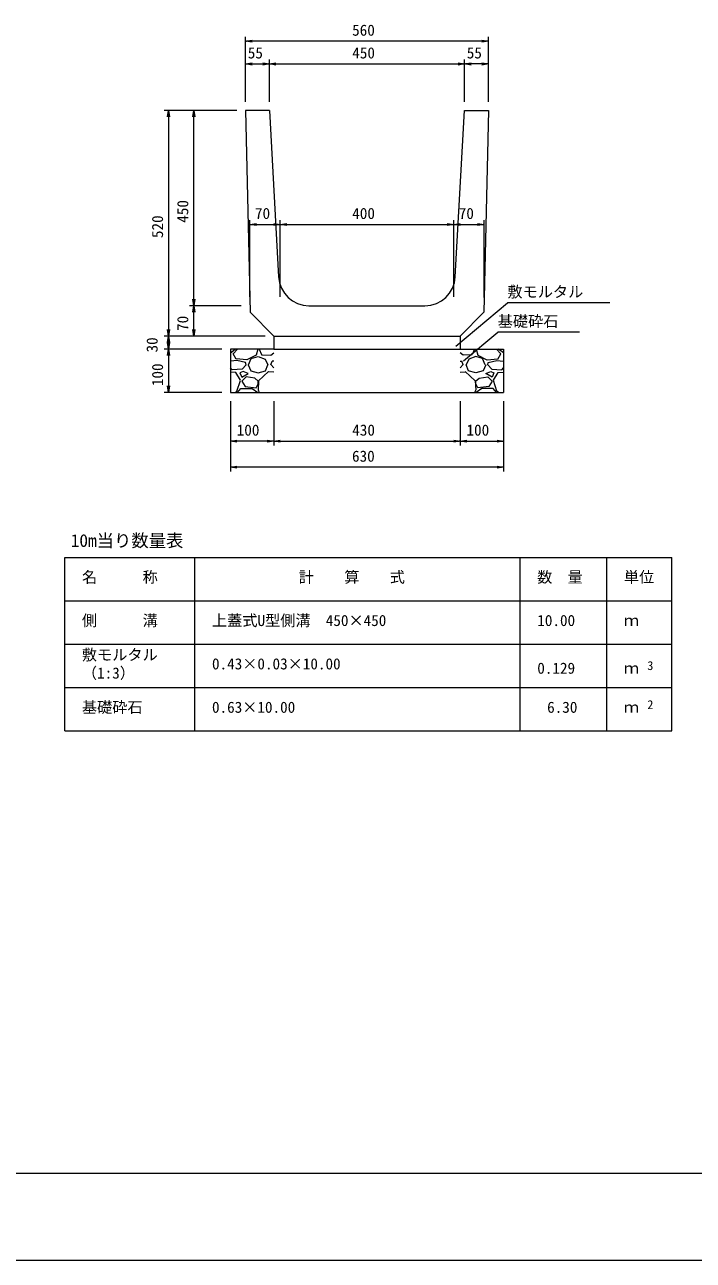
# Model space of a CAD drawing. Units: millimetres, scale not verified, with parts at other scales. Extents: x 0 to 84100, y 0 to 59400.
# Drawn here: x 50171 to 65592, y 0 to 28475 of the extents above; entities that cross this region are included whole.
import ezdxf
from ezdxf.enums import TextEntityAlignment as Align

# ---------------------------------------------------------------- set-up
doc = ezdxf.new("R2010")
doc.units = ezdxf.units.MM
doc.header["$LTSCALE"] = 100
for name, color, linetype, lineweight in [('D-MTR-FRAM（材料表図枠）', 2, 'Continuous', 18), ('D-STR-DIM（寸法）', 7, 'Continuous', 18), ('D-STR-HTXT（旗揚げ）', 7, 'Continuous', 18), ('D-STR-STRn（構造物）', 7, 'Continuous', 18), ('D-STR（構造物外形線）', 1, 'Continuous', 18), ('D-TTL(外枠）', 2, 'Continuous', 18), ('DEFPOINTS_2', 8, 'Continuous', 18)]:
    doc.layers.add(name, color=color, linetype=linetype, lineweight=lineweight)
for name, color, linetype in [('D-MTR-TXT(文字列）', 7, 'Continuous'), ('D-MTR（材料表タイトル）', 7, 'Continuous'), ('D-STR-TXT（文字）', 7, 'Continuous')]:
    doc.layers.add(name, color=color, linetype=linetype)
doc.styles.add('ＭＳ ゴシック', font='')
doc.styles.get('ＭＳ ゴシック').set_extended_font_data('MS Gothic')

msp = doc.modelspace()

# ---------------------------------------------------------------- linework, layer by layer
at = {"layer": 'D-MTR-FRAM（材料表図枠）'}
for p, q in [((51098.3, 16200), (65098.3, 16200)), ((51098.3, 12200), (51098.3, 16200)), ((54098.3, 12200), (54098.3, 16200)), ((61598.3, 12200), (61598.3, 16200)), ((63598.3, 13000), (63598.3, 16200)), ((63598.3, 12200), (63598.3, 16200)), ((65098.3, 12200), (65098.3, 16200)), ((51098.3, 15200), (65098.3, 15200)), ((51098.3, 14200), (65098.3, 14200)), ((51098.3, 13200), (65098.3, 13200)), ((51098.3, 12200), (65098.3, 12200))]:
    msp.add_line(p, q, dxfattribs=at)
at = {"layer": 'D-STR-DIM（寸法）'}
for p, q in [((55265.1, 26700), (55265.1, 28194.5)), ((60865.1, 26700), (60865.1, 28194.5)), ((55265.1, 28094.5), (55415.1, 28119.5)), ((55265.1, 28094.5), (55285.1, 28094.5)), ((55415.1, 28069.5), (55265.1, 28094.5)), ((60845.1, 28094.5), (55285.1, 28094.5)), ((60715.1, 28119.5), (60865.1, 28094.5)), ((60865.1, 28094.5), (60715.1, 28069.5)), ((60865.1, 28094.5), (60845.1, 28094.5)), ((55265.1, 26700), (55265.1, 27670.4)), ((55815.1, 26700), (55815.1, 27670.4)), ((55815.1, 26700), (55815.1, 27670.4)), ((60315.1, 26700), (60315.1, 27670.4)), ((60316.7, 26730.5), (60316.7, 27670.4)), ((60865.1, 26700), (60865.1, 27670.4)), ((55265.1, 27570.4), (55415.1, 27595.4)), ((55265.1, 27570.4), (55285.1, 27570.4)), ((55415.1, 27545.4), (55265.1, 27570.4)), ((55285.1, 27570.4), (55795.1, 27570.4)), ((55665.1, 27595.4), (55815.1, 27570.4)), ((55815.1, 27570.4), (55665.1, 27545.4)), ((55815.1, 27570.4), (55795.1, 27570.4)), ((55815.1, 27570.4), (55965.1, 27595.4)), ((55815.1, 27570.4), (55835.1, 27570.4)), ((55965.1, 27545.4), (55815.1, 27570.4)), ((55835.1, 27570.4), (60295.1, 27570.4)), ((60165.1, 27595.4), (60315.1, 27570.4)), ((60315.1, 27570.4), (60165.1, 27545.4)), ((60315.1, 27570.4), (60295.1, 27570.4)), ((60316.7, 27570.4), (60466.7, 27595.4)), ((60316.7, 27570.4), (60336.7, 27570.4)), ((60466.7, 27545.4), (60316.7, 27570.4)), ((60845.1, 27570.4), (60336.7, 27570.4)), ((60715.1, 27595.4), (60865.1, 27570.4)), ((60865.1, 27570.4), (60715.1, 27545.4)), ((60865.1, 27570.4), (60845.1, 27570.4)), ((55065.1, 26500), (53389, 26500)), ((53464, 26350), (53489, 26500)), ((53489, 26500), (53489, 26480)), ((53489, 26500), (53514, 26350)), ((55065.1, 26500), (53970.7, 26500)), ((54045.7, 26350), (54070.7, 26500)), ((54070.7, 26500), (54070.7, 26480)), ((54070.7, 26500), (54095.7, 26350)), ((53489, 26480), (53489, 21320)), ((54070.7, 22020), (54070.7, 26480)), ((55365.1, 22200), (55365.1, 23970.8)), ((56065.1, 22200), (56065.1, 23970.8)), ((56065.1, 22200), (56065.1, 23970.8)), ((60065.1, 22200), (60065.1, 23970.8)), ((60065.1, 22200), (60065.1, 23970.8)), ((60764.7, 22184.5), (60764.7, 23970.8)), ((55365.1, 23870.8), (55515.1, 23895.8)), ((55365.1, 23870.8), (55385.1, 23870.8)), ((55515.1, 23845.8), (55365.1, 23870.8)), ((55385.1, 23870.8), (56045.1, 23870.8)), ((55915.1, 23895.8), (56065.1, 23870.8)), ((56065.1, 23870.8), (55915.1, 23845.8)), ((56065.1, 23870.8), (56045.1, 23870.8)), ((56065.1, 23870.8), (56215.1, 23895.8)), ((56065.1, 23870.8), (56085.1, 23870.8)), ((56215.1, 23845.8), (56065.1, 23870.8)), ((56085.1, 23870.8), (60045.1, 23870.8)), ((59915.1, 23895.8), (60065.1, 23870.8)), ((60065.1, 23870.8), (59915.1, 23845.8)), ((60065.1, 23870.8), (60045.1, 23870.8)), ((60065.1, 23870.8), (60215.1, 23895.8)), ((60065.1, 23870.8), (60085.1, 23870.8)), ((60215.1, 23845.8), (60065.1, 23870.8)), ((60085.1, 23870.8), (60744.7, 23870.8)), ((60614.7, 23895.8), (60764.7, 23870.8)), ((60764.7, 23870.8), (60614.7, 23845.8)), ((60764.7, 23870.8), (60744.7, 23870.8)), ((55165.1, 22000), (53970.7, 22000)), ((55165.1, 22000), (53970.7, 22000)), ((54070.7, 22000), (54045.7, 22150)), ((54045.7, 21850), (54070.7, 22000)), ((54095.7, 22150), (54070.7, 22000)), ((54070.7, 22000), (54070.7, 22020)), ((54070.7, 22000), (54070.7, 21980)), ((54070.7, 22000), (54095.7, 21850)), ((54070.7, 21320), (54070.7, 21980)), ((53489, 21300), (53464, 21450)), ((53514, 21450), (53489, 21300)), ((54070.7, 21300), (54045.7, 21450)), ((54095.7, 21450), (54070.7, 21300)), ((55715.1, 21300), (53389, 21300)), ((55715.1, 21300), (53389, 21300)), ((53464, 21150), (53489, 21300)), ((53489, 21000), (53464, 21150)), ((53489, 21300), (53489, 21320)), ((53489, 21300), (53489, 21280)), ((53489, 21300), (53514, 21150)), ((53489, 21280), (53489, 21020)), ((53514, 21150), (53489, 21000)), ((55715.1, 21300), (53970.7, 21300)), ((54070.7, 21300), (54070.7, 21320)), ((54715.1, 21000), (53389, 21000)), ((54715.1, 21000), (53389, 21000)), ((53464, 20850), (53489, 21000)), ((53489, 21000), (53489, 21020)), ((53489, 21000), (53489, 20980)), ((53489, 21000), (53514, 20850)), ((53489, 20980), (53489, 20020)), ((54715.1, 20000), (53389, 20000)), ((53489, 20000), (53464, 20150)), ((53514, 20150), (53489, 20000)), ((53489, 20000), (53489, 20020)), ((54915.1, 19800), (54915.1, 18777.7)), ((54915.1, 19800), (54915.1, 18177)), ((55915.1, 19800), (55915.1, 18777.7)), ((55915.1, 19800), (55915.1, 18777.7)), ((60215.1, 19800), (60215.1, 18777.7)), ((60215.1, 19800), (60215.1, 18777.7)), ((61215.1, 19800), (61215.1, 18777.7)), ((61215.1, 19800), (61215.1, 18177)), ((54915.1, 18877.7), (55065.1, 18902.7)), ((54915.1, 18877.7), (54935.1, 18877.7)), ((55065.1, 18852.7), (54915.1, 18877.7)), ((55895.1, 18877.7), (54935.1, 18877.7)), ((55765.1, 18902.7), (55915.1, 18877.7)), ((55915.1, 18877.7), (55765.1, 18852.7)), ((55915.1, 18877.7), (55895.1, 18877.7)), ((55915.1, 18877.7), (56065.1, 18902.7)), ((55915.1, 18877.7), (55935.1, 18877.7)), ((56065.1, 18852.7), (55915.1, 18877.7)), ((55935.1, 18877.7), (60195.1, 18877.7)), ((60065.1, 18902.7), (60215.1, 18877.7)), ((60215.1, 18877.7), (60065.1, 18852.7)), ((60215.1, 18877.7), (60195.1, 18877.7)), ((60215.1, 18877.7), (60365.1, 18902.7)), ((60215.1, 18877.7), (60235.1, 18877.7)), ((60365.1, 18852.7), (60215.1, 18877.7)), ((60235.1, 18877.7), (61195.1, 18877.7)), ((61065.1, 18902.7), (61215.1, 18877.7)), ((61215.1, 18877.7), (61065.1, 18852.7)), ((61215.1, 18877.7), (61195.1, 18877.7)), ((54915.1, 18277), (55065.1, 18302)), ((54915.1, 18277), (54935.1, 18277)), ((55065.1, 18252), (54915.1, 18277)), ((61195.1, 18277), (54935.1, 18277)), ((61065.1, 18302), (61215.1, 18277)), ((61215.1, 18277), (61065.1, 18252)), ((61215.1, 18277), (61195.1, 18277))]:
    msp.add_line(p, q, dxfattribs=at)
at = {"layer": 'D-STR-HTXT（旗揚げ）'}
for p, q in [((60113.1, 21063.4), (61304.8, 22064.7)), ((63664.6, 22064.7), (61304.8, 22064.7)), ((60293.8, 20726.3), (61080.3, 21385.6)), ((62966.6, 21385.6), (61080.3, 21385.6))]:
    msp.add_line(p, q, dxfattribs=at)
at = {"layer": 'D-STR-STRn（構造物）'}
for p, q in [((55915.1, 21300), (55915.1, 21000)), ((60215.1, 21300), (60215.1, 21000)), ((55915.1, 21000), (54915.1, 21000)), ((54915.1, 21000), (54915.1, 20000)), ((54915.1, 20913), (55027.6, 21000)), ((54976.8, 20889.6), (55076.2, 21000)), ((55048.8, 20769), (54978.8, 20889)), ((55507.3, 20858.8), (55297.3, 20748.8)), ((55396.9, 20779.5), (55556.9, 20829.5)), ((55547.1, 20999.5), (55507.1, 20859.5)), ((55556.4, 20829.5), (55716.4, 20769.5)), ((55581.2, 21000), (55635.1, 20871.9)), ((55636.2, 20869), (55846.2, 20859)), ((55846.8, 20860.3), (55915.1, 20913)), ((55915.1, 21000), (60215.1, 21000)), ((60215.1, 21000), (61215.1, 21000)), ((60283.3, 20860.3), (60215.1, 20913)), ((60493.9, 20869), (60283.9, 20859)), ((60573.7, 20829.5), (60413.7, 20769.5)), ((60548.9, 21000), (60495, 20871.9)), ((60733.2, 20779.5), (60573.2, 20829.5)), ((60583, 20999.5), (60623, 20859.5)), ((60622.8, 20858.8), (60832.8, 20748.8)), ((61153.3, 20889.6), (61053.9, 21000)), ((61081.4, 20769), (61151.3, 20889)), ((61215.1, 20913), (61102.5, 21000)), ((61215.1, 21000), (61215.1, 20000)), ((55067.7, 20738.4), (54915.1, 20722.3)), ((54956.5, 20522.8), (54915.1, 20568)), ((55186.1, 20540.2), (54956.1, 20520.2)), ((55296.2, 20751.6), (55046.2, 20771.6)), ((55266.4, 20690.1), (55066.4, 20740.1)), ((55276.8, 20639.6), (55186.8, 20539.6)), ((55276.9, 20638.9), (55266.9, 20688.9)), ((55325.9, 20639.8), (55385.9, 20499.8)), ((55336.6, 20639.5), (55396.6, 20779.5)), ((55716.9, 20769.3), (55776.9, 20639.3)), ((55726.5, 20500), (55776.5, 20640)), ((55915.1, 20568), (55846.5, 20642.8)), ((55846.6, 20639.8), (55876.6, 20719.8)), ((55915.1, 20722.3), (55877.7, 20718.4)), ((60215.1, 20722.3), (60252.4, 20718.4)), ((60215.1, 20568), (60283.6, 20642.8)), ((60283.5, 20639.8), (60253.5, 20719.8)), ((60413.2, 20769.3), (60353.2, 20639.3)), ((60403.6, 20500), (60353.6, 20640)), ((60793.5, 20639.5), (60733.5, 20779.5)), ((60804.2, 20639.8), (60744.2, 20499.8)), ((60833.9, 20751.6), (61083.9, 20771.6)), ((60853.2, 20638.9), (60863.2, 20688.9)), ((60853.3, 20639.6), (60943.3, 20539.6)), ((60863.7, 20690.1), (61063.7, 20740.1)), ((60944, 20540.2), (61174, 20520.2)), ((61062.4, 20738.4), (61215.1, 20722.3)), ((61173.6, 20522.8), (61215.1, 20568)), ((55037.1, 20458.5), (54915.1, 20468.7)), ((55149, 20280.1), (55039, 20460.1)), ((55066.9, 20029.2), (55146.9, 20279.2)), ((55136.4, 20449.6), (55176.4, 20349.6)), ((55206.7, 20479.2), (55136.7, 20449.2)), ((55176.4, 20349.8), (55326.4, 20439.8)), ((55176.5, 20259.9), (55256.5, 20139.9)), ((55276.7, 20359.5), (55176.7, 20259.5)), ((55327.1, 20439.7), (55207.1, 20479.7)), ((55477.9, 20330.1), (55277.9, 20360.1)), ((55386, 20498.8), (55556, 20448.8)), ((55558.9, 20257.5), (55478.9, 20327.5)), ((55566.3, 20270.1), (55556.3, 20060.1)), ((55556.8, 20199.6), (55556.8, 20259.6)), ((55557.3, 20448.9), (55727.3, 20498.9)), ((55797, 20479.5), (55567, 20269.5)), ((55915.1, 20468.7), (55797.1, 20478.5)), ((60215.1, 20468.7), (60333, 20478.5)), ((60333.1, 20479.5), (60563.1, 20269.5)), ((60572.8, 20448.9), (60402.8, 20498.9)), ((60563.8, 20270.1), (60573.8, 20060.1)), ((60571.2, 20257.5), (60651.2, 20327.5)), ((60573.3, 20199.6), (60573.3, 20259.6)), ((60744.1, 20498.8), (60574.1, 20448.8)), ((60652.2, 20330.1), (60852.2, 20360.1)), ((60803, 20439.7), (60923, 20479.7)), ((60953.7, 20349.8), (60803.7, 20439.8)), ((60853.4, 20359.5), (60953.4, 20259.5)), ((60953.6, 20259.9), (60873.6, 20139.9)), ((60923.4, 20479.2), (60993.4, 20449.2)), ((60993.7, 20449.6), (60953.7, 20349.6)), ((60981.1, 20280.1), (61091.1, 20460.1)), ((61063.2, 20029.2), (60983.2, 20279.2)), ((61093, 20458.5), (61215.1, 20468.7)), ((54915.1, 20000), (61215.1, 20000)), ((55027.7, 20000), (55066.8, 20030.3)), ((55076.2, 20000), (55156.8, 20089.6)), ((55156.8, 20089.6), (55416.8, 20089.6)), ((55257.1, 20139.1), (55507.1, 20109.1)), ((55416.5, 20091.9), (55546.5, 20001.9)), ((55507.1, 20109.7), (55557.1, 20199.7)), ((55555.1, 20061.9), (55581.2, 20000)), ((60575, 20061.9), (60548.9, 20000)), ((60623, 20109.7), (60573, 20199.7)), ((60713.6, 20091.9), (60583.6, 20001.9)), ((60873, 20139.1), (60623, 20109.1)), ((60973.3, 20089.6), (60713.3, 20089.6)), ((61053.9, 20000), (60973.3, 20089.6)), ((61102.5, 20000), (61063.3, 20030.3))]:
    msp.add_line(p, q, dxfattribs=at)
at = {"layer": 'D-STR（構造物外形線）'}
for p, q in [((55265.1, 26500), (55368.5, 21846.6)), ((55815.1, 26500), (55265.1, 26500)), ((55815.1, 26500), (56028.3, 22661.2)), ((60101.8, 22661.2), (60315.1, 26500)), ((60315.1, 26500), (60865.1, 26500)), ((60865.1, 26500), (60761.6, 21846.6)), ((56727.2, 22000), (59402.9, 22000)), ((55915.1, 21300), (55368.5, 21846.6)), ((60215.1, 21300), (60761.6, 21846.6)), ((55915.1, 21300), (60215.1, 21300))]:
    msp.add_line(p, q, dxfattribs=at)
for centre, start, end in [((56727.2, 22700), 183.17983, 270), ((59402.9, 22700), 270, 356.82017)]:
    msp.add_arc(centre, 700, start, end, dxfattribs=at)
at = {"layer": 'D-TTL(外枠）'}
msp.add_line((81800, 2000), (2300, 2000), dxfattribs=at)
at = {"layer": 'DEFPOINTS_2'}
msp.add_line((0, 0), (84100, 0), dxfattribs=at)

# ---------------------------------------------------------------- texts
at = {"layer": 'D-MTR-TXT(文字列）', "style": 'ＭＳ ゴシック'}
for s, height, p in [('名\u3000\u3000\u3000称', 256.6, (51490.5, 15540.3)), ('計\u3000\u3000算\u3000\u3000式', 256.6, (56491.3, 15540.3)), ('数\u3000量', 256.6, (61990.5, 15540.3)), ('単位', 256.6, (63990.5, 15540.3)), ('側\u3000\u3000\u3000溝', 256.6, (51490.5, 14540.3)), ('上蓋式U型側溝\u3000450×450', 256.6, (54490.5, 14540.3)), ('10.00', 256.6, (61993.2, 14540.3)), ('ｍ', 256.6, (63990.5, 14540.3)), ('敷モルタル', 256.6, (51490.5, 13750.3)), ('（1:3）', 256.6, (51490.5, 13328.1)), ('0.43×0.03×10.00', 256.6, (54490.5, 13540.3)), ('0.129', 256.6, (61993.2, 13440.3)), ('ｍ', 256.6, (63990.5, 13440.3)), ('3', 205.3, (64530.7, 13540.8)), ('基礎砕石', 256.6, (51490.5, 12540.3)), ('0.63×10.00', 256.6, (54490.5, 12540.3)), ('6.30', 256.6, (62220.6, 12540.3)), ('2', 205.3, (64530.7, 12640.8)), ('ｍ', 256.6, (63990.5, 12540.3))]:
    msp.add_text(s, height=height, dxfattribs=at).set_placement(p, align=Align.BOTTOM_LEFT)
at = {"layer": 'D-MTR（材料表タイトル）', "style": 'ＭＳ ゴシック'}
msp.add_text('10m当り数量表', height=293.3, dxfattribs=at).set_placement((51232.5, 16352.5), align=Align.BOTTOM_LEFT)
at = {"layer": 'D-STR-DIM（寸法）', "style": 'ＭＳ ゴシック'}
for s, p in [('560', (57723, 28144.5)), ('55', (55316.2, 27620.4)), ('450', (57725.7, 27620.4)), ('55', (60367, 27620.4)), ('70', (55482.3, 23920.8)), ('400', (57725.7, 23920.8)), ('70', (60182.1, 23920.8)), ('100', (55060.6, 18927.7)), ('430', (57725.7, 18927.7)), ('100', (60360.6, 18927.7)), ('630', (57720.4, 18327))]:
    msp.add_text(s, height=256.6, dxfattribs=at).set_placement(p, align=Align.BOTTOM_LEFT)
for s, p in [('450', (54020.7, 23910.7)), ('520', (53439, 23558)), ('70', (54020.7, 21417.3)), ('30', (53314, 20921.7)), ('100', (53439, 20145.6))]:
    msp.add_text(s, height=256.6, rotation=90, dxfattribs=at).set_placement(p, align=Align.BOTTOM_LEFT)
at = {"layer": 'D-STR-TXT（文字）', "style": 'ＭＳ ゴシック'}
for s, p in [('敷モルタル', (61304.8, 22114.7)), ('基礎砕石', (61080.3, 21435.6))]:
    msp.add_text(s, height=256.6, dxfattribs=at).set_placement(p, align=Align.BOTTOM_LEFT)

doc.saveas('drawing.dxf')
